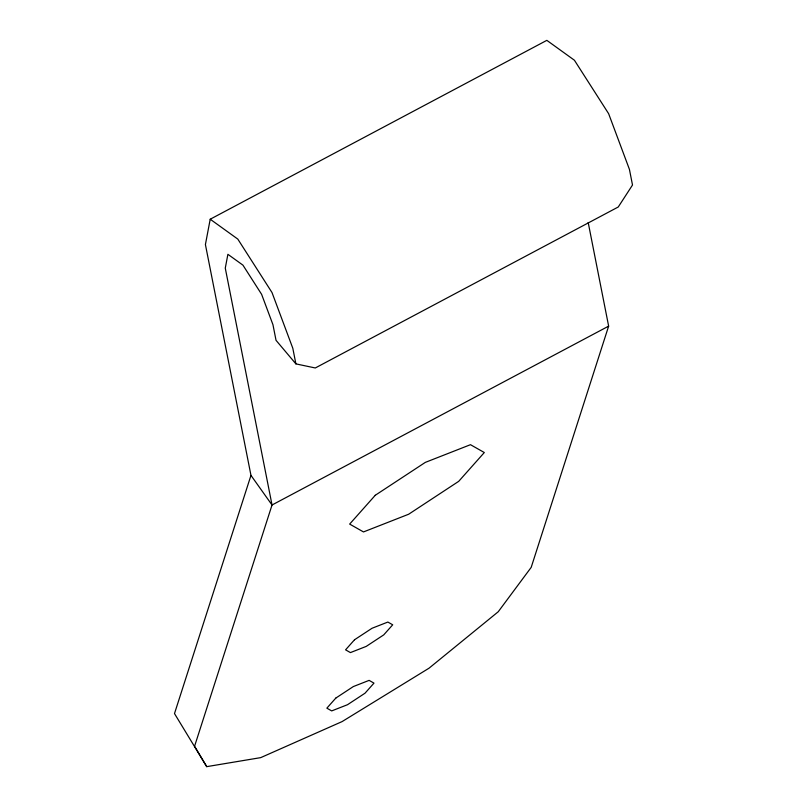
<?xml version="1.0" encoding="UTF-8"?>
<svg xmlns="http://www.w3.org/2000/svg" width="807" height="807" viewBox="0 0 807 807"><rect width="100%" height="100%" fill="white"/><g stroke="black" fill="none" stroke-linecap="round" stroke-linejoin="round"><path stroke-width="1.21" d="M608.639 326.139L272.03 505L225.274 268.126L227.897 254.306L242.947 265.15L261.599 294.303L272.948 324.686L276.034 340.322L295.897 363.886L315.295 367.972L618.253 206.995L632.506 185.025L629.43 169.389L608.629 113.676L574.413 60.232L546.833 40.35L210.213 219.222L205.412 244.561L250.967 475.373L272.03 505L194.578 746.233L206.723 766.65L260.711 757.632L342.077 721.599L429.021 668.196L498.242 611.746L531.198 567.361L608.639 326.139L588.192 222.5M250.967 475.373L174.494 713.58L206.723 766.65M210.213 219.222L237.803 239.094L272.009 292.548L292.81 348.261L295.897 363.886M375.265 495.276L349.663 524.086L363.493 531.934L408.665 514.23L458.699 481.345L484.311 452.535L470.471 444.687L425.309 462.391L375.265 495.276M354.535 639.759L345.578 649.837L350.42 652.591L366.227 646.397L383.739 634.877L392.706 624.8L387.864 622.056L372.057 628.25L354.535 639.759M335.813 698.085L326.855 708.163L331.697 710.906L347.504 704.713L365.016 693.203L373.974 683.126L369.132 680.372L353.325 686.565L335.813 698.085"/></g></svg>
